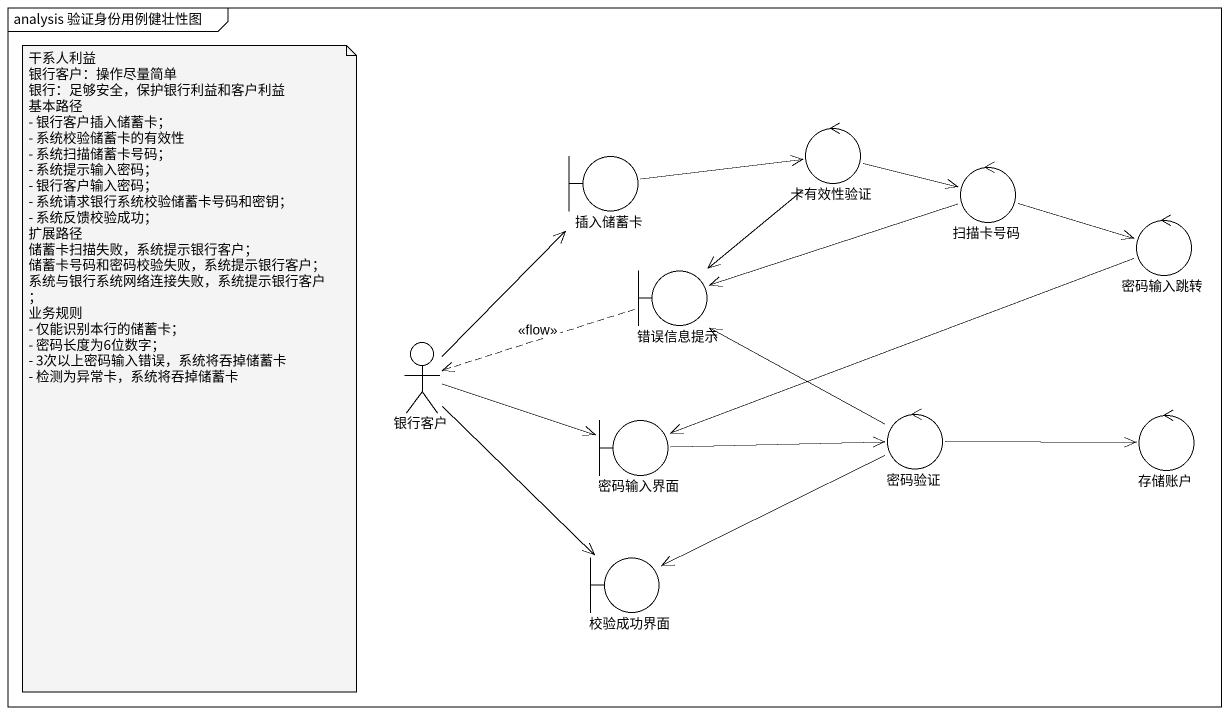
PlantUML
@startuml
mainframe analysis 验证身份用例健壮性图
control 卡有效性验证
boundary 插入储蓄卡
control 扫描卡号码
control 密码输入跳转
boundary 错误信息提示
actor 银行客户
boundary 密码输入界面
control 密码验证
control 存储账户
boundary 校验成功界面
卡有效性验证 -right-> 扫描卡号码
卡有效性验证 --> 错误信息提示
插入储蓄卡 -right-> 卡有效性验证
扫描卡号码 -right-> 密码输入跳转
扫描卡号码 -left-> 错误信息提示
密码输入跳转 -left-> 密码输入界面
错误信息提示 .left.> 银行客户 : <<flow>>
银行客户 -up-> 插入储蓄卡
银行客户 -right-> 密码输入界面
银行客户 --> 校验成功界面
密码输入界面 -right-> 密码验证
密码验证 -up-> 错误信息提示
密码验证 -right-> 存储账户
密码验证 -left-> 校验成功界面
note as N1
  干系人利益
  银行客户：操作尽量简单
  银行：足够安全，保护银行利益和客户利益
  基本路径
  - 银行客户插入储蓄卡；
  - 系统校验储蓄卡的有效性
  - 系统扫描储蓄卡号码；
  - 系统提示输入密码；
  - 银行客户输入密码；
  - 系统请求银行系统校验储蓄卡号码和密钥；
  - 系统反馈校验成功；
  扩展路径
  储蓄卡扫描失败，系统提示银行客户；
  储蓄卡号码和密码校验失败，系统提示银行客户；
  系统与银行系统网络连接失败，系统提示银行客户；
  业务规则
  - 仅能识别本行的储蓄卡；
  - 密码长度为6位数字；
  - 3次以上密码输入错误，系统将吞掉储蓄卡
  - 检测为异常卡，系统将吞掉储蓄卡
end note
@enduml
